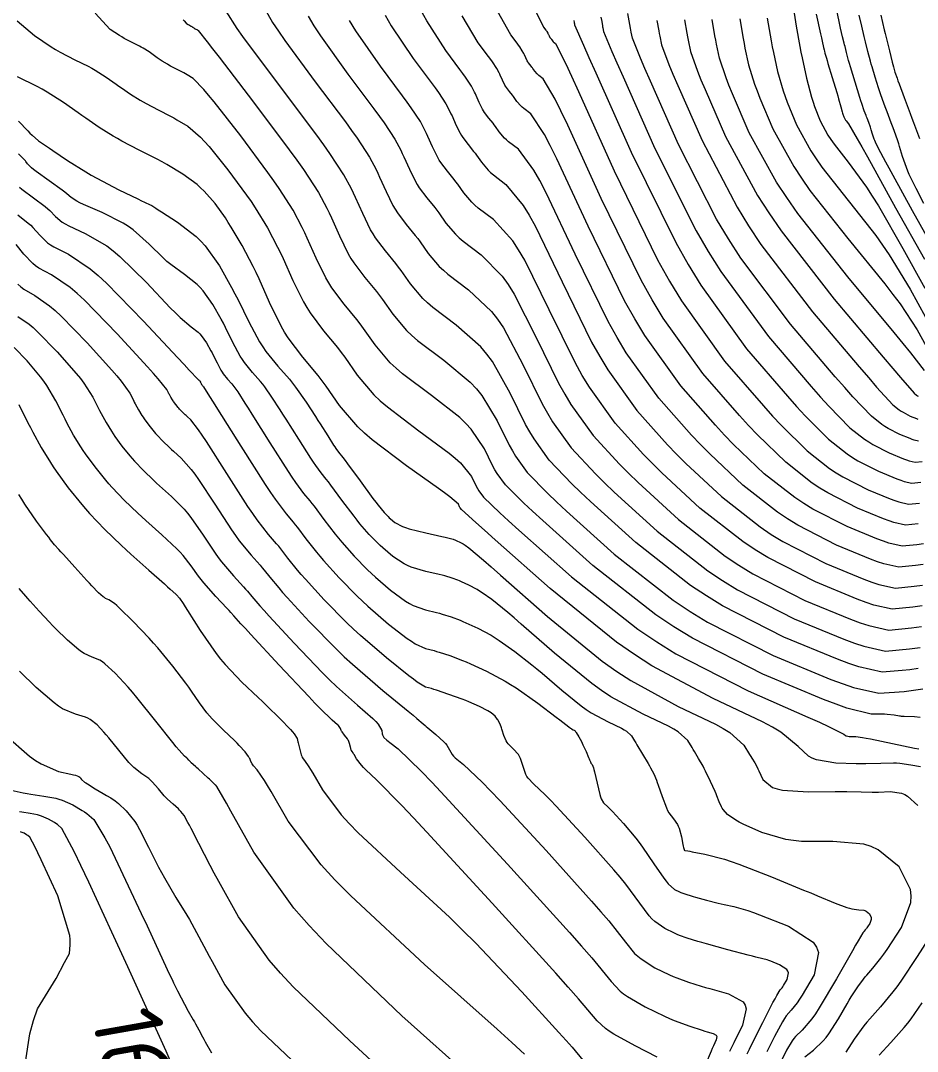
# Model space of a CAD drawing. Header units: millimetres. Extents: x 837475 to 838477, y 1189012 to 1191015.
# Drawn here: x 837890.2 to 837939.5, y 1189063.5 to 1189120.1 of the extents above; entities that cross this region are included whole.
import ezdxf

# ---------------------------------------------------------------- set-up
doc = ezdxf.new("R2010")
doc.units = ezdxf.units.MM
doc.header["$LTSCALE"] = 0.3
doc.layers.add('COTAS 10', color=7, linetype='Continuous', lineweight=9, true_color=0x6e3e2d)
doc.layers.add('COTAS INT', color=7, linetype='Continuous', lineweight=5, true_color=0x9fa19f)
doc.styles.get("Standard").update_dxf_attribs({"font": 'isocp2.shx', "bigfont": '@extfont2.shx'})

msp = doc.modelspace()

# ---------------------------------------------------------------- linework, layer by layer
at = {"layer": 'COTAS 10'}
for points in [[(837903.275, 1189121.336), (837904.04, 1189119.992), (837904.354, 1189119.514), (837904.714, 1189118.991), (837906.383, 1189116.72), (837908.033, 1189114.526), (837908.379, 1189114.05), (837908.678, 1189113.632), (837909.358, 1189112.599), (837909.721, 1189111.908), (837909.821, 1189111.706), (837909.919, 1189111.498), (837910.27, 1189110.708), (837910.65, 1189109.93), (837910.767, 1189109.73), (837910.89, 1189109.537), (837911.375, 1189108.897), (837911.876, 1189108.289), (837912.009, 1189108.116), (837912.139, 1189107.942), (837912.587, 1189107.296), (837913.19, 1189106.588), (837913.417, 1189106.375), (837913.671, 1189106.155), (837914.807, 1189105.296), (837916.062, 1189104.109), (837916.392, 1189103.682), (837916.713, 1189103.211), (837917.807, 1189101.154), (837918.845, 1189099.038), (837919.13, 1189098.53), (837919.415, 1189098.055), (837920.439, 1189096.624), (837921.783, 1189095.185), (837922.27, 1189094.706), (837922.808, 1189094.192), (837925.163, 1189092.047), (837927.95, 1189089.864), (837928.759, 1189089.327), (837929.584, 1189088.819), (837932.698, 1189087.227), (837935.425, 1189086.103), (837936.006, 1189085.889), (837936.511, 1189085.718), (837937.704, 1189085.453), (837939.026, 1189085.578), (837939.611, 1189085.653)], [(837939.795, 1189091.346), (837939.43, 1189091.299), (837938.615, 1189091.221), (837937.894, 1189091.381), (837937.589, 1189091.484), (837937.239, 1189091.613), (837935.594, 1189092.292), (837933.714, 1189093.252), (837933.216, 1189093.559), (837932.728, 1189093.883), (837931.046, 1189095.2), (837929.359, 1189096.811), (837928.867, 1189097.32), (837928.365, 1189097.857), (837926.462, 1189100.022), (837924.481, 1189102.793), (837923.929, 1189103.712), (837923.376, 1189104.695), (837921.368, 1189108.791), (837919.659, 1189112.49), (837919.294, 1189113.222), (837918.976, 1189113.828), (837918.221, 1189114.963), (837917.832, 1189115.258), (837917.745, 1189115.333), (837917.667, 1189115.406), (837917.461, 1189115.648), (837917.307, 1189115.87), (837917.263, 1189115.929), (837917.217, 1189115.989), (837917.046, 1189116.197), (837916.879, 1189116.416), (837916.838, 1189116.482), (837916.797, 1189116.551), (837916.667, 1189116.817), (837916.547, 1189117.088), (837916.513, 1189117.159), (837916.479, 1189117.228), (837916.355, 1189117.465), (837916.122, 1189117.819), (837916.019, 1189117.962), (837915.901, 1189118.125), (837915.336, 1189118.877), (837914.45, 1189120.349)], [(837939.525, 1189096.989), (837939.278, 1189097.044), (837939.173, 1189097.079), (837939.053, 1189097.124), (837938.489, 1189097.356), (837937.844, 1189097.686), (837937.673, 1189097.791), (837937.506, 1189097.902), (837936.929, 1189098.354), (837935.91, 1189099.43), (837935.464, 1189099.934), (837934.946, 1189100.529), (837932.485, 1189103.421), (837929.761, 1189107.05), (837929.079, 1189108.108), (837928.427, 1189109.189), (837926.33, 1189113.287), (837924.792, 1189116.767), (837924.492, 1189117.459), (837924.246, 1189118.032), (837923.815, 1189119.123), (837923.74, 1189119.464), (837923.72, 1189119.566), (837923.701, 1189119.67), (837923.632, 1189120.072), (837923.554, 1189120.486)], [(837937.448, 1189120.39), (837937.64, 1189119.595), (837937.692, 1189119.381), (837937.744, 1189119.17), (837937.925, 1189118.431), (837938.079, 1189117.812), (837938.114, 1189117.677), (837938.145, 1189117.558), (837938.228, 1189117.259), (837938.341, 1189116.927), (837938.391, 1189116.787), (837938.449, 1189116.627), (837938.727, 1189115.873), (837939.058, 1189114.984), (837939.15, 1189114.738), (837939.242, 1189114.493), (837939.575, 1189113.609)], [(837931.213, 1189120.222), (837931.427, 1189118.982), (837931.487, 1189118.66), (837931.549, 1189118.347), (837931.778, 1189117.293), (837932.08, 1189116.239), (837932.187, 1189115.926), (837932.305, 1189115.604), (837932.816, 1189114.365), (837933.603, 1189112.94), (837933.894, 1189112.5), (837934.218, 1189112.04), (837937.171, 1189108.283), (837937.549, 1189107.754), (837937.909, 1189107.226), (837939.056, 1189105.343), (837939.913, 1189103.803)], [(837939.637, 1189079.09), (837939.093, 1189079.188), (837938.494, 1189079.274), (837938.318, 1189079.286), (837938.137, 1189079.293), (837937.446, 1189079.278), (837936.629, 1189079.253), (837936.368, 1189079.253), (837936.092, 1189079.257), (837934.971, 1189079.298), (837933.914, 1189079.476), (837933.679, 1189079.565), (837933.468, 1189079.672), (837932.914, 1189080.203), (837931.958, 1189081.001), (837931.494, 1189081.276), (837930.944, 1189081.574), (837928.237, 1189082.844), (837924.874, 1189084.638), (837923.91, 1189085.265), (837922.932, 1189085.949), (837919.28, 1189088.893), (837916.256, 1189091.574), (837915.674, 1189092.092), (837915.202, 1189092.513), (837914.416, 1189093.225), (837914.35, 1189093.317), (837914.331, 1189093.348), (837914.313, 1189093.38), (837914.246, 1189093.517), (837913.767, 1189093.933), (837913.489, 1189094.141), (837913.149, 1189094.391), (837911.392, 1189095.629), (837909.51, 1189097.052), (837909.089, 1189097.418), (837908.712, 1189097.771), (837907.713, 1189098.943), (837906.971, 1189100.014), (837906.755, 1189100.303), (837906.535, 1189100.59), (837905.704, 1189101.597), (837904.9, 1189102.658), (837904.697, 1189102.978), (837904.503, 1189103.309), (837903.873, 1189104.599), (837903.292, 1189105.909), (837903.128, 1189106.253), (837902.964, 1189106.589), (837902.361, 1189107.734), (837901.762, 1189108.753), (837901.601, 1189109.009), (837901.441, 1189109.254), (837900.88, 1189110.047), (837900.272, 1189110.731), (837900.084, 1189110.908), (837899.886, 1189111.08), (837899.098, 1189111.654), (837898.219, 1189112.185), (837897.963, 1189112.329), (837897.702, 1189112.472), (837896.715, 1189112.979), (837895.755, 1189113.474), (837895.511, 1189113.61), (837895.276, 1189113.745), (837894.506, 1189114.228), (837893.774, 1189114.728), (837893.563, 1189114.874), (837893.349, 1189115.023), (837892.544, 1189115.59), (837891.654, 1189116.163), (837891.386, 1189116.317), (837891.109, 1189116.468), (837890.03, 1189116.997)], [(837930.116, 1189063.324), (837930.234, 1189063.574), (837930.367, 1189063.848), (837930.96, 1189065.041), (837931.523, 1189066.139), (837931.637, 1189066.353), (837931.732, 1189066.528), (837931.921, 1189066.836), (837932.022, 1189066.957), (837932.06, 1189067.014), (837932.104, 1189067.083), (837932.3, 1189067.416), (837932.374, 1189067.783), (837932.34, 1189067.873), (837932.283, 1189067.958), (837931.878, 1189068.22), (837931.4, 1189068.41), (837931.295, 1189068.448), (837931.203, 1189068.481), (837930.973, 1189068.548), (837930.586, 1189068.641), (837930.396, 1189068.69), (837930.169, 1189068.749), (837929.049, 1189069.046), (837927.88, 1189069.363), (837927.623, 1189069.435), (837927.395, 1189069.499), (837926.812, 1189069.673), (837926.384, 1189069.833), (837926.253, 1189069.889), (837926.117, 1189069.949), (837925.583, 1189070.209), (837925.026, 1189070.601), (837924.876, 1189070.745), (837924.728, 1189070.904), (837923.434, 1189072.655), (837923.126, 1189073.03), (837922.778, 1189073.442), (837921.185, 1189075.237), (837919.623, 1189076.925), (837919.295, 1189077.269), (837919.013, 1189077.56), (837918.372, 1189078.164), (837918.075, 1189078.465), (837918.01, 1189078.564), (837917.952, 1189078.67), (837917.805, 1189079.11), (837917.662, 1189079.554), (837917.606, 1189079.662), (837917.543, 1189079.764), (837917.258, 1189080.077), (837916.976, 1189080.356), (837916.915, 1189080.436), (837916.862, 1189080.517), (837916.733, 1189080.818), (837916.654, 1189081.101), (837916.632, 1189081.169), (837916.611, 1189081.234), (837916.536, 1189081.433), (837916.449, 1189081.604), (837916.42, 1189081.652), (837916.389, 1189081.699), (837916.263, 1189081.869), (837916.047, 1189082.055), (837915.96, 1189082.112), (837915.862, 1189082.172), (837915.408, 1189082.407), (837914.826, 1189082.662), (837914.646, 1189082.734), (837914.459, 1189082.807), (837913.716, 1189083.075), (837913.038, 1189083.302), (837912.891, 1189083.35), (837912.761, 1189083.39), (837912.442, 1189083.479), (837911.987, 1189083.752), (837911.773, 1189083.909), (837911.52, 1189084.1), (837910.287, 1189085.084), (837908.861, 1189086.311), (837908.486, 1189086.656), (837908.12, 1189087.003), (837906.871, 1189088.274), (837905.839, 1189089.408), (837905.611, 1189089.668), (837905.407, 1189089.905), (837904.876, 1189090.566), (837904.488, 1189091.073), (837904.374, 1189091.212), (837904.257, 1189091.351), (837903.814, 1189091.852), (837903.181, 1189092.67), (837902.945, 1189093.009), (837902.683, 1189093.398), (837901.517, 1189095.209), (837900.4, 1189096.959), (837900.169, 1189097.309), (837899.972, 1189097.6), (837899.542, 1189098.164), (837899.343, 1189098.342), (837899.291, 1189098.389), (837899.242, 1189098.435), (837899.076, 1189098.595), (837898.926, 1189098.752), (837898.886, 1189098.796), (837898.848, 1189098.84), (837898.715, 1189099.004), (837898.597, 1189099.166), (837898.568, 1189099.209), (837898.54, 1189099.251), (837898.451, 1189099.398), (837898.368, 1189099.55), (837898.344, 1189099.595), (837898.32, 1189099.642), (837898.23, 1189099.821), (837897.755, 1189100.406), (837897.488, 1189100.708), (837897.163, 1189101.07), (837895.5, 1189102.884), (837893.703, 1189104.725), (837893.294, 1189105.105), (837892.922, 1189105.427), (837891.896, 1189106.122), (837891.19, 1189106.496), (837891.02, 1189106.616), (837890.861, 1189106.744), (837890.377, 1189107.268), (837889.942, 1189107.8)], [(837917.879, 1189063.309), (837917.183, 1189063.946), (837916.365, 1189064.687), (837912.388, 1189068.228), (837908.333, 1189072.004), (837907.464, 1189072.893), (837906.707, 1189073.715), (837904.89, 1189076.115), (837903.962, 1189077.739), (837903.764, 1189078.07), (837903.592, 1189078.35), (837903.184, 1189078.932), (837902.986, 1189079.154), (837902.946, 1189079.206), (837902.913, 1189079.254), (837902.846, 1189079.394), (837902.781, 1189079.543), (837902.749, 1189079.596), (837902.711, 1189079.655), (837902.522, 1189079.911), (837902.202, 1189080.272), (837902.082, 1189080.396), (837901.947, 1189080.532), (837901.343, 1189081.108), (837900.718, 1189081.733), (837900.569, 1189081.898), (837900.432, 1189082.06), (837900.022, 1189082.618), (837899.591, 1189083.252), (837899.439, 1189083.462), (837899.273, 1189083.686), (837898.558, 1189084.621), (837897.733, 1189085.626), (837897.499, 1189085.895), (837897.262, 1189086.16), (837896.386, 1189087.084), (837895.636, 1189087.813), (837895.479, 1189087.955), (837895.344, 1189088.071), (837895.042, 1189088.273), (837894.859, 1189088.351), (837894.8, 1189088.389), (837894.738, 1189088.434), (837894.482, 1189088.655), (837894.111, 1189089.033), (837893.975, 1189089.177), (837893.826, 1189089.338), (837893.168, 1189090.064), (837892.542, 1189090.763), (837892.413, 1189090.907), (837892.303, 1189091.03), (837892.065, 1189091.297), (837891.842, 1189091.574), (837891.741, 1189091.704), (837891.624, 1189091.856), (837891.059, 1189092.597), (837890.423, 1189093.522), (837890.26, 1189093.791), (837890.103, 1189094.065)], [(837898.578, 1189062.574), (837898.187, 1189063.467), (837896.093, 1189068.105), (837895.211, 1189070.014), (837893.937, 1189072.765), (837893.506, 1189073.673), (837893.148, 1189074.414), (837892.459, 1189075.711), (837892.214, 1189075.92), (837892.136, 1189075.976), (837892.054, 1189076.032), (837891.722, 1189076.224), (837891.349, 1189076.385), (837891.24, 1189076.42), (837891.13, 1189076.452), (837890.714, 1189076.533), (837890.262, 1189076.6), (837890.129, 1189076.623)], [(837937.362, 1189063.256), (837937.994, 1189063.95), (837938.736, 1189064.778), (837938.925, 1189065.012), (837939.108, 1189065.248), (837939.713, 1189066.119)]]:
    msp.add_lwpolyline(points, dxfattribs=at)
at = {"layer": 'COTAS INT'}
for points in [[(837940.294, 1189107.683), (837939.196, 1189109.636), (837938.132, 1189111.576), (837937.912, 1189111.978), (837937.726, 1189112.321), (837937.322, 1189113.071), (837937.156, 1189113.415), (837937.118, 1189113.501), (837937.084, 1189113.584), (837936.993, 1189113.853), (837936.92, 1189114.1), (837936.898, 1189114.168), (837936.876, 1189114.237), (837936.786, 1189114.488), (837936.691, 1189114.741), (837936.664, 1189114.811), (837936.638, 1189114.881), (837936.543, 1189115.135), (837936.409, 1189115.53), (837936.358, 1189115.689), (837936.3, 1189115.87), (837936.042, 1189116.702), (837935.786, 1189117.546), (837935.731, 1189117.734), (837935.682, 1189117.902), (837935.562, 1189118.346), (837935.483, 1189118.669), (837935.46, 1189118.761), (837935.437, 1189118.854), (837935.353, 1189119.201), (837935.243, 1189119.679), (837935.204, 1189119.854), (837935.161, 1189120.049), (837934.974, 1189120.907)], [(837939.617, 1189081.804), (837939.295, 1189081.832), (837938.73, 1189081.868), (837938.59, 1189081.866), (837938.535, 1189081.871), (837938.472, 1189081.878), (837938.19, 1189081.924), (837937.794, 1189081.971), (837937.66, 1189081.979), (837937.516, 1189081.985), (837936.911, 1189081.988), (837935.589, 1189082.319), (837934.994, 1189082.531), (837934.299, 1189082.796), (837930.961, 1189084.189), (837927.106, 1189086.159), (837926.084, 1189086.787), (837925.083, 1189087.452), (837921.633, 1189090.154), (837918.877, 1189092.621), (837918.312, 1189093.137), (837917.834, 1189093.582), (837916.825, 1189094.584), (837916.376, 1189095.212), (837916.251, 1189095.42), (837916.125, 1189095.643), (837915.67, 1189096.572), (837914.946, 1189097.644), (837914.65, 1189097.957), (837914.314, 1189098.278), (837912.758, 1189099.496), (837911.174, 1189100.693), (837910.82, 1189101.001), (837910.503, 1189101.298), (837909.663, 1189102.284), (837909.038, 1189103.185), (837908.857, 1189103.429), (837908.671, 1189103.669), (837907.972, 1189104.517), (837907.296, 1189105.41), (837907.125, 1189105.679), (837906.962, 1189105.957), (837906.432, 1189107.042), (837905.943, 1189108.145), (837905.805, 1189108.434), (837905.667, 1189108.717), (837905.159, 1189109.68), (837904.406, 1189110.864), (837904.113, 1189111.286), (837903.783, 1189111.749), (837902.285, 1189113.759), (837900.826, 1189115.629), (837900.521, 1189116.003), (837900.258, 1189116.314), (837899.667, 1189116.92), (837899.342, 1189117.116), (837899.248, 1189117.169), (837899.152, 1189117.222), (837898.788, 1189117.409), (837898.433, 1189117.591), (837898.343, 1189117.642), (837898.257, 1189117.691), (837897.972, 1189117.87), (837897.702, 1189118.054), (837897.624, 1189118.108), (837897.545, 1189118.163), (837897.248, 1189118.372), (837896.92, 1189118.584), (837896.821, 1189118.641), (837896.719, 1189118.697), (837896.32, 1189118.892), (837895.88, 1189119.117), (837895.752, 1189119.193), (837895.62, 1189119.274), (837895.12, 1189119.611), (837894.299, 1189120.494)], [(837939.51, 1189084.492), (837939.037, 1189084.432), (837938.615, 1189084.384), (837937.522, 1189084.3), (837936.234, 1189084.586), (837935.689, 1189084.77), (837935.062, 1189085.001), (837932.119, 1189086.215), (837928.758, 1189087.932), (837927.867, 1189088.48), (837926.994, 1189089.06), (837923.987, 1189091.416), (837921.497, 1189093.668), (837920.951, 1189094.183), (837920.467, 1189094.65), (837919.234, 1189095.944), (837918.402, 1189097.108), (837918.17, 1189097.493), (837917.938, 1189097.906), (837917.095, 1189099.627), (837916.124, 1189101.355), (837915.811, 1189101.774), (837915.48, 1189102.166), (837914.124, 1189103.363), (837912.839, 1189104.334), (837912.551, 1189104.584), (837912.294, 1189104.825), (837911.612, 1189105.625), (837911.105, 1189106.356), (837910.958, 1189106.554), (837910.808, 1189106.749), (837910.241, 1189107.437), (837909.692, 1189108.161), (837909.553, 1189108.38), (837909.421, 1189108.606), (837908.991, 1189109.486), (837908.594, 1189110.38), (837908.482, 1189110.615), (837908.37, 1189110.845), (837907.958, 1189111.626), (837907.189, 1189112.795), (837906.851, 1189113.268), (837906.459, 1189113.806), (837902.766, 1189118.719), (837902.399, 1189119.224), (837902.092, 1189119.655), (837901.486, 1189120.606)], [(837910.219, 1189120.385), (837910.555, 1189119.805), (837911.755, 1189118.014), (837912.754, 1189116.685), (837912.963, 1189116.397), (837913.144, 1189116.144), (837913.556, 1189115.519), (837913.776, 1189115.1), (837913.836, 1189114.978), (837913.896, 1189114.852), (837914.108, 1189114.373), (837914.339, 1189113.902), (837914.409, 1189113.781), (837914.484, 1189113.665), (837914.777, 1189113.277), (837915.081, 1189112.909), (837915.161, 1189112.804), (837915.24, 1189112.699), (837915.511, 1189112.307), (837915.876, 1189111.879), (837916.014, 1189111.75), (837916.168, 1189111.616), (837916.855, 1189111.097), (837917.811, 1189109.941), (837918.133, 1189109.406), (837918.48, 1189108.778), (837919.944, 1189105.737), (837921.564, 1189102.432), (837922.01, 1189101.639), (837922.455, 1189100.898), (837924.053, 1189098.663), (837925.732, 1189096.788), (837926.228, 1189096.274), (837926.738, 1189095.763), (837928.693, 1189093.939), (837930.817, 1189092.275), (837931.433, 1189091.866), (837932.062, 1189091.479), (837934.435, 1189090.266), (837936.514, 1189089.409), (837936.956, 1189089.246), (837937.341, 1189089.116), (837938.25, 1189088.914), (837939.281, 1189089.013), (837939.741, 1189089.072)], [(837939.768, 1189090.209), (837939.355, 1189090.156), (837938.432, 1189090.068), (837937.617, 1189090.249), (837937.273, 1189090.365), (837936.876, 1189090.511), (837935.014, 1189091.279), (837932.888, 1189092.366), (837932.325, 1189092.712), (837931.772, 1189093.079), (837929.87, 1189094.569), (837928.049, 1189096.287), (837927.548, 1189096.797), (837927.048, 1189097.322), (837925.257, 1189099.343), (837923.468, 1189101.846), (837922.969, 1189102.675), (837922.47, 1189103.564), (837920.656, 1189107.264), (837919.07, 1189110.634), (837918.713, 1189111.314), (837918.393, 1189111.884), (837917.538, 1189113.03), (837917, 1189113.437), (837916.879, 1189113.541), (837916.772, 1189113.642), (837916.486, 1189113.978), (837916.274, 1189114.284), (837916.212, 1189114.367), (837916.149, 1189114.449), (837915.911, 1189114.737), (837915.681, 1189115.04), (837915.623, 1189115.132), (837915.568, 1189115.226), (837915.388, 1189115.595), (837915.221, 1189115.97), (837915.175, 1189116.068), (837915.128, 1189116.164), (837914.955, 1189116.492), (837914.633, 1189116.981), (837914.491, 1189117.18), (837914.327, 1189117.405), (837913.545, 1189118.445), (837912.503, 1189120.077), (837912.174, 1189120.675)], [(837939.505, 1189092.443), (837938.797, 1189092.375), (837938.171, 1189092.514), (837937.906, 1189092.603), (837937.602, 1189092.715), (837936.173, 1189093.305), (837934.54, 1189094.139), (837934.107, 1189094.405), (837933.683, 1189094.687), (837932.223, 1189095.831), (837930.669, 1189097.335), (837930.186, 1189097.843), (837929.681, 1189098.391), (837927.666, 1189100.702), (837925.494, 1189103.741), (837924.889, 1189104.748), (837924.283, 1189105.826), (837922.081, 1189110.319), (837920.248, 1189114.345), (837919.874, 1189115.13), (837919.559, 1189115.772), (837918.904, 1189116.897), (837918.664, 1189117.078), (837918.611, 1189117.125), (837918.563, 1189117.17), (837918.436, 1189117.319), (837918.341, 1189117.455), (837918.314, 1189117.492), (837918.285, 1189117.528), (837918.18, 1189117.657), (837918.077, 1189117.792), (837918.052, 1189117.833), (837918.027, 1189117.875), (837917.947, 1189118.039), (837917.873, 1189118.206), (837917.852, 1189118.25), (837917.831, 1189118.292), (837917.754, 1189118.438), (837917.61, 1189118.656), (837917.547, 1189118.744), (837917.474, 1189118.845), (837917.126, 1189119.308), (837916.397, 1189120.62)], [(837918.345, 1189120.892), (837918.917, 1189119.739), (837919.048, 1189119.564), (837919.076, 1189119.527), (837919.099, 1189119.493), (837919.153, 1189119.411), (837919.182, 1189119.356), (837919.198, 1189119.324), (837919.226, 1189119.261), (837919.256, 1189119.199), (837919.266, 1189119.183), (837919.275, 1189119.168), (837919.314, 1189119.117), (837919.354, 1189119.068), (837919.364, 1189119.055), (837919.375, 1189119.041), (837919.41, 1189118.989), (837919.458, 1189118.933), (837919.476, 1189118.916), (837919.496, 1189118.899), (837919.587, 1189118.83), (837920.142, 1189117.716), (837920.455, 1189117.038), (837920.837, 1189116.201), (837922.793, 1189111.846), (837925.189, 1189106.958), (837925.849, 1189105.784), (837926.507, 1189104.689), (837928.871, 1189101.382), (837930.997, 1189098.925), (837931.506, 1189098.366), (837931.979, 1189097.858), (837933.399, 1189096.462), (837934.639, 1189095.491), (837934.999, 1189095.252), (837935.366, 1189095.026), (837936.752, 1189094.318), (837937.965, 1189093.817), (837938.223, 1189093.722), (837938.448, 1189093.646), (837938.979, 1189093.528), (837939.58, 1189093.586)], [(837932.647, 1189120.74), (837932.805, 1189119.781), (837933, 1189118.67), (837933.06, 1189118.36), (837933.122, 1189118.051), (837933.371, 1189116.926), (837933.646, 1189115.88), (837933.726, 1189115.62), (837933.807, 1189115.372), (837934.113, 1189114.581), (837934.543, 1189113.803), (837934.701, 1189113.563), (837934.878, 1189113.313), (837935.659, 1189112.319), (837936.664, 1189110.944), (837936.981, 1189110.454), (837937.315, 1189109.916), (837938.66, 1189107.578), (837939.876, 1189105.394)], [(837933.905, 1189120.45), (837934.139, 1189119.366), (837934.186, 1189119.148), (837934.226, 1189118.966), (837934.306, 1189118.607), (837934.336, 1189118.484), (837934.352, 1189118.418), (837934.38, 1189118.303), (837934.459, 1189118.029), (837934.498, 1189117.896), (837934.546, 1189117.738), (837934.784, 1189116.959), (837935.031, 1189116.14), (837935.084, 1189115.957), (837935.131, 1189115.792), (837935.248, 1189115.352), (837935.318, 1189115.074), (837935.336, 1189115.011), (837935.354, 1189114.954), (837935.411, 1189114.797), (837935.482, 1189114.667), (837935.509, 1189114.627), (837935.538, 1189114.585), (837935.668, 1189114.42), (837936.157, 1189113.606), (837936.413, 1189113.155), (837936.72, 1189112.607), (837938.265, 1189109.813), (837939.84, 1189106.985)], [(837939.813, 1189110.05), (837939.388, 1189110.861), (837939.013, 1189111.633), (837938.928, 1189111.828), (837938.852, 1189112.015), (837938.647, 1189112.62), (837938.484, 1189113.174), (837938.434, 1189113.329), (837938.382, 1189113.484), (837938.18, 1189114.048), (837937.966, 1189114.617), (837937.848, 1189114.933), (837937.635, 1189115.504), (837937.429, 1189116.078), (837937.374, 1189116.238), (837937.321, 1189116.398), (837937.135, 1189116.98), (837936.966, 1189117.552), (837936.922, 1189117.705), (837936.881, 1189117.857), (837936.743, 1189118.388), (837936.613, 1189118.919), (837936.576, 1189119.071), (837936.539, 1189119.224), (837936.4, 1189119.796), (837936.26, 1189120.392)], [(837890.009, 1189120.076), (837890.949, 1189119.279), (837891.876, 1189118.653), (837892.12, 1189118.503), (837892.359, 1189118.363), (837893.175, 1189117.944), (837893.914, 1189117.582), (837894.104, 1189117.479), (837894.287, 1189117.373), (837894.896, 1189116.981), (837895.447, 1189116.593), (837895.594, 1189116.491), (837895.738, 1189116.391), (837896.239, 1189116.049), (837896.766, 1189115.718), (837896.927, 1189115.626), (837897.094, 1189115.533), (837897.751, 1189115.194), (837898.427, 1189114.847), (837898.605, 1189114.749), (837898.781, 1189114.65), (837899.383, 1189114.287), (837900.072, 1189113.697), (837900.302, 1189113.455), (837900.549, 1189113.18), (837901.582, 1189111.903), (837902.612, 1189110.502), (837902.857, 1189110.148), (837903.084, 1189109.809), (837903.76, 1189108.707), (837904.315, 1189107.653), (837904.467, 1189107.343), (837904.617, 1189107.027), (837905.152, 1189105.821), (837905.733, 1189104.633), (837905.911, 1189104.328), (837906.098, 1189104.034), (837906.838, 1189103.057), (837907.603, 1189102.13), (837907.806, 1189101.866), (837908.004, 1189101.6), (837908.688, 1189100.613), (837909.607, 1189099.534), (837909.955, 1189099.209), (837910.342, 1189098.873), (837912.075, 1189097.563), (837913.731, 1189096.334), (837914.07, 1189096.049), (837914.356, 1189095.788), (837914.958, 1189095.044), (837915.219, 1189094.512), (837915.291, 1189094.384), (837915.363, 1189094.265), (837915.62, 1189093.904), (837916.518, 1189093.047), (837916.993, 1189092.615), (837917.567, 1189092.097), (837920.457, 1189089.524), (837924.093, 1189086.663), (837925.137, 1189085.965), (837926.197, 1189085.308), (837930.16, 1189083.272), (837933.443, 1189081.831), (837934.074, 1189081.548), (837934.584, 1189081.316), (837935.426, 1189080.896), (837935.504, 1189080.82), (837935.534, 1189080.805), (837935.567, 1189080.793), (837935.717, 1189080.768), (837935.876, 1189080.762), (837935.915, 1189080.761), (837935.952, 1189080.761), (837936.068, 1189080.765), (837936.441, 1189080.709), (837936.64, 1189080.672), (837936.881, 1189080.625), (837938.097, 1189080.377), (837939.303, 1189080.128), (837939.537, 1189080.08)], [(837899.123, 1189120.133), (837899.172, 1189120.072), (837899.291, 1189119.944), (837899.364, 1189119.894), (837899.383, 1189119.883), (837899.401, 1189119.872), (837899.465, 1189119.839), (837899.523, 1189119.811), (837899.538, 1189119.802), (837899.552, 1189119.794), (837899.6, 1189119.763), (837899.643, 1189119.733), (837899.655, 1189119.725), (837899.666, 1189119.717), (837899.705, 1189119.69), (837899.747, 1189119.665), (837899.759, 1189119.657), (837899.772, 1189119.65), (837899.824, 1189119.623), (837899.877, 1189119.596), (837899.891, 1189119.589), (837899.904, 1189119.581), (837899.952, 1189119.552), (837900.445, 1189118.931), (837900.74, 1189118.55), (837901.103, 1189118.077), (837902.987, 1189115.615), (837904.954, 1189112.996), (837905.369, 1189112.425), (837905.728, 1189111.92), (837906.559, 1189110.653), (837907.018, 1189109.781), (837907.144, 1189109.525), (837907.268, 1189109.263), (837907.711, 1189108.264), (837908.191, 1189107.282), (837908.339, 1189107.029), (837908.494, 1189106.786), (837909.106, 1189105.977), (837909.74, 1189105.209), (837909.907, 1189104.991), (837910.072, 1189104.771), (837910.638, 1189103.955), (837911.398, 1189103.061), (837911.686, 1189102.792), (837912.006, 1189102.514), (837913.441, 1189101.43), (837914.897, 1189100.222), (837915.231, 1189099.866), (837915.535, 1189099.5), (837916.382, 1189098.099), (837917.032, 1189096.775), (837917.211, 1189096.457), (837917.389, 1189096.16), (837918.029, 1189095.264), (837919.15, 1189094.116), (837919.632, 1189093.66), (837920.187, 1189093.145), (837922.81, 1189090.785), (837926.039, 1189088.256), (837926.976, 1189087.634), (837927.932, 1189087.045), (837931.54, 1189085.202), (837934.7, 1189083.899), (837935.372, 1189083.651), (837935.957, 1189083.453), (837937.34, 1189083.146), (837938.204, 1189083.189), (837938.462, 1189083.212), (837938.729, 1189083.239), (837939.757, 1189083.374)], [(837905.987, 1189120.328), (837906.309, 1189119.804), (837906.661, 1189119.262), (837908.174, 1189117.152), (837909.606, 1189115.245), (837909.907, 1189114.832), (837910.166, 1189114.469), (837910.757, 1189113.572), (837911.073, 1189112.972), (837911.159, 1189112.796), (837911.245, 1189112.616), (837911.549, 1189111.93), (837911.88, 1189111.254), (837911.981, 1189111.081), (837912.088, 1189110.913), (837912.509, 1189110.357), (837912.944, 1189109.829), (837913.06, 1189109.679), (837913.173, 1189109.527), (837913.562, 1189108.966), (837914.085, 1189108.352), (837914.283, 1189108.167), (837914.503, 1189107.975), (837915.49, 1189107.23), (837916.645, 1189106.053), (837916.972, 1189105.59), (837917.302, 1189105.067), (837918.519, 1189102.682), (837919.751, 1189100.169), (837920.09, 1189099.566), (837920.428, 1189099.003), (837921.643, 1189097.303), (837923.099, 1189095.719), (837923.59, 1189095.229), (837924.118, 1189094.716), (837926.34, 1189092.677), (837928.905, 1189090.668), (837929.65, 1189090.173), (837930.41, 1189089.705), (837933.277, 1189088.24), (837935.788, 1189087.205), (837936.322, 1189087.008), (837936.787, 1189086.851), (837937.886, 1189086.607), (837939.131, 1189086.726), (837939.687, 1189086.798)], [(837939.714, 1189087.935), (837939.206, 1189087.869), (837938.068, 1189087.76), (837937.064, 1189087.983), (837936.639, 1189088.127), (837936.151, 1189088.307), (837933.856, 1189089.253), (837931.236, 1189090.592), (837930.542, 1189091.02), (837929.861, 1189091.471), (837927.516, 1189093.308), (837925.428, 1189095.24), (837924.909, 1189095.752), (837924.416, 1189096.254), (837922.848, 1189097.983), (837921.441, 1189099.951), (837921.05, 1189100.602), (837920.657, 1189101.301), (837919.232, 1189104.209), (837917.891, 1189106.923), (837917.553, 1189107.498), (837917.228, 1189107.997), (837916.173, 1189109.163), (837915.335, 1189109.796), (837915.148, 1189109.958), (837914.981, 1189110.115), (837914.537, 1189110.637), (837914.206, 1189111.113), (837914.11, 1189111.242), (837914.013, 1189111.369), (837913.643, 1189111.817), (837913.286, 1189112.289), (837913.195, 1189112.431), (837913.109, 1189112.578), (837912.829, 1189113.152), (837912.57, 1189113.734), (837912.498, 1189113.887), (837912.425, 1189114.036), (837912.156, 1189114.546), (837911.655, 1189115.307), (837911.435, 1189115.615), (837911.18, 1189115.965), (837909.964, 1189117.583), (837908.608, 1189119.534), (837908.264, 1189120.095)], [(837920.582, 1189120.099), (837920.586, 1189120.08), (837920.599, 1189120.012), (837920.61, 1189119.946), (837920.614, 1189119.928), (837920.617, 1189119.912), (837920.629, 1189119.855), (837921.113, 1189118.75), (837921.414, 1189118.072), (837921.787, 1189117.232), (837923.736, 1189112.856), (837926.181, 1189107.898), (837926.866, 1189106.691), (837927.556, 1189105.557), (837930.076, 1189102.062), (837932.314, 1189099.46), (837932.825, 1189098.889), (837933.29, 1189098.382), (837934.576, 1189097.092), (837935.595, 1189096.294), (837935.89, 1189096.098), (837936.192, 1189095.912), (837937.331, 1189095.331), (837938.328, 1189094.919), (837938.54, 1189094.841), (837938.724, 1189094.779), (837939.161, 1189094.682), (837939.655, 1189094.729)], [(837922.07, 1189120.283), (837922.115, 1189120.042), (837922.156, 1189119.808), (837922.167, 1189119.747), (837922.179, 1189119.688), (837922.222, 1189119.489), (837922.68, 1189118.391), (837922.953, 1189117.765), (837923.289, 1189116.999), (837925.033, 1189113.071), (837927.304, 1189108.543), (837927.973, 1189107.4), (837928.659, 1189106.304), (837931.28, 1189102.742), (837933.63, 1189099.994), (837934.144, 1189099.411), (837934.6, 1189098.906), (837935.753, 1189097.723), (837936.55, 1189097.098), (837936.782, 1189096.944), (837937.018, 1189096.799), (837937.91, 1189096.343), (837938.69, 1189096.022), (837938.857, 1189095.96), (837939.001, 1189095.911), (837939.343, 1189095.836), (837939.73, 1189095.873)], [(837925.148, 1189120.102), (837925.246, 1189119.532), (837925.274, 1189119.385), (837925.302, 1189119.241), (837925.407, 1189118.757), (837925.813, 1189117.674), (837926.031, 1189117.152), (837926.295, 1189116.534), (837927.628, 1189113.503), (837929.55, 1189109.835), (837930.185, 1189108.817), (837930.864, 1189107.797), (837933.69, 1189104.101), (837936.263, 1189101.063), (837936.783, 1189100.457), (837937.22, 1189099.953), (837938.106, 1189098.985), (837938.461, 1189098.706), (837938.565, 1189098.637), (837938.67, 1189098.572), (837939.068, 1189098.369), (837939.416, 1189098.226), (837939.49, 1189098.198)], [(837926.664, 1189120.132), (837926.791, 1189119.395), (837926.827, 1189119.203), (837926.864, 1189119.017), (837927, 1189118.391), (837927.38, 1189117.315), (837927.57, 1189116.846), (837927.797, 1189116.302), (837928.925, 1189113.718), (837930.673, 1189110.481), (837931.291, 1189109.525), (837931.967, 1189108.543), (837934.894, 1189104.781), (837937.579, 1189101.597), (837938.102, 1189100.98), (837938.531, 1189100.477), (837939.282, 1189099.615), (837939.417, 1189099.51), (837939.456, 1189099.484), (837939.496, 1189099.459)], [(837939.846, 1189100.872), (837939.098, 1189101.846), (837938.686, 1189102.352), (837938.184, 1189102.961), (837935.633, 1189106.015), (837932.897, 1189109.495), (837932.28, 1189110.372), (837931.724, 1189111.212), (837930.222, 1189113.934), (837929.3, 1189116.069), (837929.109, 1189116.539), (837928.946, 1189116.956), (837928.593, 1189118.025), (837928.426, 1189118.794), (837928.381, 1189119.022), (837928.336, 1189119.257), (837928.18, 1189120.162)], [(837929.697, 1189120.192), (837929.881, 1189119.119), (837929.934, 1189118.841), (837929.987, 1189118.57), (837930.185, 1189117.659), (837930.513, 1189116.598), (837930.648, 1189116.233), (837930.802, 1189115.837), (837931.519, 1189114.15), (837932.663, 1189112.076), (837933.087, 1189111.436), (837933.557, 1189110.767), (837935.641, 1189108.116), (837937.678, 1189105.622), (837938.117, 1189105.053), (837938.504, 1189104.536), (837939.451, 1189103.107), (837939.949, 1189102.212)], [(837890.083, 1189114.571), (837890.585, 1189114.028), (837890.708, 1189113.905), (837890.824, 1189113.795), (837891.183, 1189113.494), (837891.617, 1189113.192), (837891.781, 1189113.081), (837891.962, 1189112.956), (837892.773, 1189112.407), (837893.774, 1189111.778), (837894.075, 1189111.604), (837894.386, 1189111.431), (837895.597, 1189110.804), (837896.638, 1189110.296), (837896.842, 1189110.197), (837897.009, 1189110.116), (837897.309, 1189109.973), (837897.361, 1189109.95), (837897.371, 1189109.945), (837897.38, 1189109.941), (837897.399, 1189109.929), (837897.621, 1189109.786), (837897.758, 1189109.698), (837897.928, 1189109.59), (837898.816, 1189109.027), (837899.84, 1189108.232), (837900.095, 1189107.978), (837900.338, 1189107.71), (837901.114, 1189106.616), (837901.787, 1189105.423), (837901.964, 1189105.09), (837902.138, 1189104.758), (837902.735, 1189103.55), (837903.325, 1189102.439), (837903.495, 1189102.167), (837903.668, 1189101.91), (837904.317, 1189101.112), (837904.961, 1189100.385), (837905.132, 1189100.173), (837905.299, 1189099.956), (837905.875, 1189099.136), (837906.395, 1189098.335), (837906.527, 1189098.129), (837906.653, 1189097.932), (837907.067, 1189097.279), (837907.39, 1189096.773), (837907.459, 1189096.668), (837907.52, 1189096.579), (837907.665, 1189096.384), (837907.899, 1189096.083), (837908.015, 1189095.927), (837908.154, 1189095.74), (837908.839, 1189094.803), (837909.548, 1189093.841), (837909.7, 1189093.638), (837909.835, 1189093.463), (837910.163, 1189093.061), (837910.379, 1189092.841), (837910.442, 1189092.781), (837910.507, 1189092.722), (837910.753, 1189092.51), (837911.169, 1189092.296), (837911.34, 1189092.235), (837911.536, 1189092.173), (837912.449, 1189091.943), (837913.333, 1189091.747), (837913.511, 1189091.706), (837913.66, 1189091.672), (837913.96, 1189091.595), (837914.084, 1189091.548), (837914.122, 1189091.532), (837914.162, 1189091.515), (837914.322, 1189091.442), (837914.503, 1189091.344), (837914.557, 1189091.311), (837914.612, 1189091.276), (837914.824, 1189091.126), (837915.62, 1189090.447), (837916.043, 1189090.077), (837916.554, 1189089.628), (837919.132, 1189087.352), (837922.15, 1189084.898), (837922.939, 1189084.337), (837923.708, 1189083.828), (837926.313, 1189082.417), (837928.372, 1189081.435), (837928.796, 1189081.197), (837929.157, 1189080.974), (837929.93, 1189080.286), (837930.24, 1189079.777), (837930.308, 1189079.666), (837930.368, 1189079.567), (837930.521, 1189079.316), (837930.653, 1189079.074), (837930.699, 1189078.981), (837930.751, 1189078.876), (837930.973, 1189078.402), (837931.508, 1189077.966), (837931.757, 1189077.884), (837932.049, 1189077.82), (837933.467, 1189077.729), (837934.949, 1189077.74), (837935.282, 1189077.74), (837935.58, 1189077.738), (837936.379, 1189077.717), (837936.973, 1189077.702), (837937.143, 1189077.703), (837937.315, 1189077.706), (837937.959, 1189077.735), (837938.593, 1189077.644), (837938.76, 1189077.572), (837938.923, 1189077.478), (837939.478, 1189076.97)], [(837933.284, 1189063.155), (837933.745, 1189063.528), (837934.291, 1189064.046), (837934.44, 1189064.224), (837934.588, 1189064.417), (837935.116, 1189065.239), (837935.597, 1189066.069), (837935.716, 1189066.266), (837935.829, 1189066.45), (837936.185, 1189066.999), (837936.504, 1189067.434), (837936.593, 1189067.547), (837936.683, 1189067.656), (837937.013, 1189068.023), (837937.456, 1189068.577), (837937.617, 1189068.804), (837937.795, 1189069.063), (837938.579, 1189070.267), (837939.105, 1189071.638), (837939.12, 1189072.003), (837939.079, 1189072.361), (837938.459, 1189073.601), (837937.3, 1189074.542), (837936.919, 1189074.712), (837936.511, 1189074.843), (837934.818, 1189074.989), (837933.085, 1189074.999), (837932.651, 1189075.045), (837932.237, 1189075.108), (837930.908, 1189075.492), (837929.891, 1189075.95), (837929.673, 1189076.061), (837929.483, 1189076.165), (837929.029, 1189076.482), (837928.793, 1189076.751), (837928.741, 1189076.825), (837928.694, 1189076.899), (837928.57, 1189077.164), (837928.444, 1189077.497), (837928.396, 1189077.614), (837928.341, 1189077.741), (837928.096, 1189078.29), (837927.823, 1189078.86), (837927.752, 1189079.001), (837927.682, 1189079.135), (837927.443, 1189079.556), (837927.212, 1189079.935), (837927.146, 1189080.042), (837927.081, 1189080.15), (837926.84, 1189080.546), (837926.316, 1189081.011), (837926.072, 1189081.163), (837925.784, 1189081.324), (837924.39, 1189081.989), (837922.624, 1189082.945), (837922.104, 1189083.29), (837921.57, 1189083.67), (837919.525, 1189085.332), (837917.698, 1189086.934), (837917.301, 1189087.276), (837916.952, 1189087.574), (837916.082, 1189088.281), (837915.546, 1189088.659), (837915.407, 1189088.749), (837915.271, 1189088.832), (837914.813, 1189089.079), (837914.409, 1189089.263), (837914.308, 1189089.307), (837914.211, 1189089.347), (837913.899, 1189089.465), (837913.505, 1189089.579), (837913.356, 1189089.617), (837913.19, 1189089.658), (837912.447, 1189089.827), (837911.649, 1189090.068), (837911.448, 1189090.153), (837911.257, 1189090.247), (837910.636, 1189090.653), (837910.095, 1189091.119), (837909.953, 1189091.25), (837909.814, 1189091.382), (837909.34, 1189091.864), (837908.836, 1189092.449), (837908.678, 1189092.645), (837908.512, 1189092.857), (837907.848, 1189093.744), (837907.237, 1189094.573), (837907.105, 1189094.749), (837906.989, 1189094.9), (837906.702, 1189095.251), (837906.404, 1189095.652), (837906.279, 1189095.835), (837906.137, 1189096.05), (837905.475, 1189097.088), (837904.774, 1189098.2), (837904.608, 1189098.462), (837904.454, 1189098.704), (837903.998, 1189099.412), (837903.606, 1189099.97), (837903.492, 1189100.118), (837903.376, 1189100.262), (837902.938, 1189100.757), (837902.496, 1189101.3), (837902.379, 1189101.474), (837902.263, 1189101.66), (837901.861, 1189102.416), (837901.455, 1189103.238), (837901.337, 1189103.464), (837901.216, 1189103.69), (837900.758, 1189104.503), (837900.23, 1189105.246), (837900.065, 1189105.429), (837899.891, 1189105.602), (837899.195, 1189106.143), (837898.44, 1189106.688), (837898.229, 1189106.864), (837898.018, 1189107.051), (837897.25, 1189107.815), (837896.385, 1189108.589), (837896.113, 1189108.781), (837895.827, 1189108.964), (837894.675, 1189109.547), (837893.657, 1189109.989), (837893.455, 1189110.084), (837893.288, 1189110.167), (837892.976, 1189110.365), (837892.737, 1189110.58), (837892.617, 1189110.673), (837892.474, 1189110.782), (837891.762, 1189111.295), (837891.052, 1189111.81), (837890.911, 1189111.919), (837890.793, 1189112.013), (837890.565, 1189112.232), (837890.483, 1189112.354), (837890.457, 1189112.387), (837890.43, 1189112.419), (837890.317, 1189112.534), (837890.081, 1189112.78)], [(837890.13, 1189110.948), (837890.265, 1189110.834), (837890.9, 1189110.354), (837891.543, 1189109.875), (837891.683, 1189109.76), (837891.805, 1189109.653), (837892.109, 1189109.332), (837892.479, 1189109.026), (837892.643, 1189108.928), (837892.835, 1189108.825), (837893.748, 1189108.405), (837894.925, 1189107.713), (837895.282, 1189107.438), (837895.652, 1189107.127), (837897.102, 1189105.702), (837898.416, 1189104.317), (837898.701, 1189104.031), (837898.952, 1189103.787), (837899.573, 1189103.259), (837899.942, 1189102.972), (837900.034, 1189102.88), (837900.122, 1189102.783), (837900.402, 1189102.389), (837900.645, 1189101.958), (837900.709, 1189101.838), (837900.772, 1189101.718), (837900.987, 1189101.282), (837901.2, 1189100.88), (837901.262, 1189100.782), (837901.324, 1189100.69), (837901.558, 1189100.401), (837901.791, 1189100.139), (837901.853, 1189100.062), (837901.913, 1189099.984), (837902.121, 1189099.688), (837902.513, 1189099.074), (837902.689, 1189098.794), (837902.895, 1189098.468), (837903.882, 1189096.897), (837904.885, 1189095.327), (837905.1, 1189095.002), (837905.287, 1189094.724), (837905.739, 1189094.118), (837906.078, 1189093.717), (837906.195, 1189093.57), (837906.321, 1189093.406), (837906.857, 1189092.684), (837907.477, 1189091.873), (837907.656, 1189091.653), (837907.837, 1189091.435), (837908.517, 1189090.667), (837909.249, 1189089.922), (837909.464, 1189089.718), (837909.684, 1189089.516), (837910.52, 1189088.797), (837911.344, 1189088.198), (837911.557, 1189088.072), (837911.762, 1189087.962), (837912.445, 1189087.711), (837913.047, 1189087.568), (837913.201, 1189087.528), (837913.349, 1189087.487), (837913.838, 1189087.335), (837914.339, 1189087.146), (837914.494, 1189087.081), (837914.656, 1189087.012), (837915.304, 1189086.717), (837916.039, 1189086.32), (837916.257, 1189086.186), (837916.481, 1189086.042), (837917.341, 1189085.436), (837918.283, 1189084.701), (837918.56, 1189084.475), (837918.842, 1189084.24), (837919.918, 1189083.312), (837920.989, 1189082.441), (837921.269, 1189082.242), (837921.541, 1189082.062), (837922.466, 1189081.561), (837923.197, 1189081.213), (837923.347, 1189081.128), (837923.475, 1189081.049), (837923.749, 1189080.805), (837923.922, 1189080.522), (837923.985, 1189080.419), (837924.055, 1189080.304), (837924.364, 1189079.797), (837924.673, 1189079.278), (837924.743, 1189079.156), (837924.805, 1189079.043), (837924.975, 1189078.711), (837925.121, 1189078.354), (837925.169, 1189078.225), (837925.22, 1189078.083), (837925.434, 1189077.459), (837925.672, 1189076.84), (837925.739, 1189076.7), (837925.807, 1189076.575), (837926.054, 1189076.236), (837926.273, 1189075.934), (837926.323, 1189075.831), (837926.369, 1189075.72), (837926.495, 1189075.249), (837926.575, 1189074.822), (837926.592, 1189074.739), (837926.606, 1189074.67), (837926.639, 1189074.545), (837926.653, 1189074.523), (837926.659, 1189074.515), (837926.667, 1189074.507), (837926.669, 1189074.507), (837926.671, 1189074.506), (837926.674, 1189074.505), (837926.675, 1189074.505), (837926.676, 1189074.504), (837926.682, 1189074.503), (837926.854, 1189074.471), (837926.96, 1189074.452), (837927.092, 1189074.428), (837927.778, 1189074.304), (837928.857, 1189074.018), (837929.237, 1189073.892), (837929.651, 1189073.746), (837931.44, 1189073.051), (837933.204, 1189072.326), (837933.602, 1189072.162), (837933.962, 1189072.013), (837934.938, 1189071.607), (837935.577, 1189071.366), (837935.724, 1189071.322), (837935.859, 1189071.287), (837936.24, 1189071.242), (837936.51, 1189071.219), (837936.575, 1189071.198), (837936.636, 1189071.171), (837936.821, 1189071.02), (837936.92, 1189070.822), (837936.927, 1189070.765), (837936.924, 1189070.707), (837936.84, 1189070.488), (837936.715, 1189070.296), (837936.687, 1189070.254), (837936.661, 1189070.218), (837936.59, 1189070.13), (837936.538, 1189070.071), (837936.523, 1189070.054), (837936.509, 1189070.036), (837936.458, 1189069.966), (837936.206, 1189069.535), (837936.065, 1189069.288), (837935.893, 1189068.987), (837935.015, 1189067.442), (837934.07, 1189065.852), (837933.856, 1189065.523), (837933.663, 1189065.243), (837933.137, 1189064.63), (837932.767, 1189064.28), (837932.671, 1189064.164), (837932.579, 1189064.04), (837932.272, 1189063.525), (837932.023, 1189063.025)], [(837890.039, 1189109.413), (837890.613, 1189108.968), (837890.748, 1189108.847), (837890.874, 1189108.727), (837891.243, 1189108.3), (837891.67, 1189107.885), (837891.832, 1189107.772), (837892.012, 1189107.66), (837892.822, 1189107.264), (837894.024, 1189106.462), (837894.451, 1189106.095), (837894.919, 1189105.665), (837896.953, 1189103.588), (837898.813, 1189101.582), (837899.172, 1189101.197), (837899.463, 1189100.885), (837899.951, 1189100.375), (837899.993, 1189100.342), (837900.004, 1189100.331), (837900.014, 1189100.32), (837900.046, 1189100.275), (837900.074, 1189100.225), (837900.082, 1189100.211), (837900.089, 1189100.198), (837900.114, 1189100.147), (837900.138, 1189100.101), (837900.152, 1189100.079), (837900.179, 1189100.046), (837900.206, 1189100.016), (837900.22, 1189099.998), (837900.244, 1189099.964), (837900.572, 1189099.443), (837900.77, 1189099.127), (837901.015, 1189098.736), (837902.29, 1189096.706), (837903.632, 1189094.604), (837903.92, 1189094.169), (837904.171, 1189093.797), (837904.777, 1189092.985), (837905.168, 1189092.534), (837905.284, 1189092.391), (837905.404, 1189092.24), (837905.867, 1189091.625), (837906.442, 1189090.889), (837906.633, 1189090.66), (837906.838, 1189090.421), (837907.694, 1189089.471), (837908.685, 1189088.462), (837908.975, 1189088.187), (837909.272, 1189087.914), (837910.404, 1189086.941), (837911.432, 1189086.149), (837911.665, 1189085.99), (837911.875, 1189085.857), (837912.443, 1189085.595), (837912.904, 1189085.479), (837913.046, 1189085.439), (837913.193, 1189085.395), (837913.777, 1189085.205), (837914.466, 1189084.944), (837914.68, 1189084.856), (837914.904, 1189084.76), (837915.795, 1189084.354), (837916.807, 1189083.808), (837917.107, 1189083.624), (837917.415, 1189083.425), (837918.599, 1189082.591), (837919.615, 1189081.828), (837919.818, 1189081.674), (837919.986, 1189081.546), (837920.311, 1189081.292), (837920.408, 1189081.213), (837920.434, 1189081.195), (837920.458, 1189081.178), (837920.542, 1189081.133), (837920.609, 1189081.101), (837920.622, 1189081.093), (837920.634, 1189081.086), (837920.659, 1189081.064), (837920.696, 1189081.003), (837920.715, 1189080.972), (837920.854, 1189080.745), (837921.001, 1189080.481), (837921.044, 1189080.396), (837921.088, 1189080.306), (837921.254, 1189079.941), (837921.396, 1189079.609), (837921.424, 1189079.541), (837921.447, 1189079.484), (837921.493, 1189079.361), (837921.516, 1189079.306), (837921.526, 1189079.292), (837921.537, 1189079.277), (837921.587, 1189079.227), (837921.665, 1189079.04), (837921.693, 1189078.939), (837921.724, 1189078.817), (837921.859, 1189078.2), (837922.007, 1189077.573), (837922.047, 1189077.445), (837922.086, 1189077.336), (837922.223, 1189077.109), (837922.47, 1189076.877), (837922.578, 1189076.765), (837922.704, 1189076.633), (837923.305, 1189075.984), (837923.998, 1189075.167), (837924.182, 1189074.929), (837924.363, 1189074.685), (837924.988, 1189073.764), (837925.53, 1189072.968), (837925.657, 1189072.803), (837925.776, 1189072.663), (837926.124, 1189072.359), (837926.392, 1189072.228), (837926.46, 1189072.198), (837926.526, 1189072.17), (837926.741, 1189072.089), (837927.034, 1189072.002), (837927.149, 1189071.97), (837927.278, 1189071.934), (837927.865, 1189071.774), (837928.511, 1189071.61), (837928.678, 1189071.571), (837928.839, 1189071.534), (837929.375, 1189071.426), (837930.142, 1189071.204), (837930.448, 1189071.096), (837930.794, 1189070.968), (837932.386, 1189070.338), (837933.73, 1189069.464), (837933.922, 1189069.183), (837934.035, 1189068.884), (837933.79, 1189067.661), (837933.136, 1189066.554), (837932.991, 1189066.327), (837932.863, 1189066.135), (837932.529, 1189065.733), (837932.249, 1189065.404), (837932.154, 1189065.259), (837932.051, 1189065.09), (837931.616, 1189064.283), (837931.195, 1189063.436)], [(837890.051, 1189105.604), (837890.208, 1189105.461), (837890.368, 1189105.331), (837890.97, 1189104.981), (837891.79, 1189104.425), (837892.088, 1189104.167), (837892.415, 1189103.863), (837893.853, 1189102.391), (837895.207, 1189100.89), (837895.483, 1189100.569), (837895.715, 1189100.288), (837896.195, 1189099.616), (837896.389, 1189099.23), (837896.441, 1189099.13), (837896.492, 1189099.033), (837896.67, 1189098.707), (837896.862, 1189098.391), (837896.922, 1189098.299), (837896.985, 1189098.207), (837897.238, 1189097.86), (837897.523, 1189097.508), (837897.606, 1189097.412), (837897.691, 1189097.317), (837898.013, 1189096.98), (837898.37, 1189096.637), (837898.477, 1189096.537), (837898.587, 1189096.436), (837899.015, 1189096.054), (837899.572, 1189095.426), (837899.765, 1189095.169), (837899.974, 1189094.876), (837900.866, 1189093.517), (837901.779, 1189092.119), (837902, 1189091.801), (837902.209, 1189091.512), (837902.851, 1189090.719), (837903.347, 1189090.169), (837903.463, 1189090.033), (837903.571, 1189089.906), (837903.885, 1189089.506), (837904.372, 1189088.921), (837904.588, 1189088.675), (837904.841, 1189088.394), (837906.048, 1189087.077), (837907.544, 1189085.553), (837907.978, 1189085.14), (837908.421, 1189084.731), (837910.095, 1189083.29), (837911.486, 1189082.149), (837911.752, 1189081.93), (837911.965, 1189081.753), (837912.305, 1189081.461), (837912.412, 1189081.359), (837912.479, 1189081.301), (837912.563, 1189081.231), (837913.001, 1189080.868), (837913.448, 1189080.466), (837913.537, 1189080.371), (837913.611, 1189080.282), (837913.752, 1189080.021), (837913.897, 1189079.767), (837913.972, 1189079.683), (837914.063, 1189079.593), (837914.52, 1189079.219), (837915.557, 1189078.243), (837916.013, 1189077.774), (837916.542, 1189077.218), (837919.064, 1189074.491), (837921.559, 1189071.717), (837922.071, 1189071.131), (837922.505, 1189070.624), (837923.426, 1189069.453), (837923.926, 1189068.84), (837924.094, 1189068.686), (837924.276, 1189068.538), (837925.042, 1189068.059), (837925.842, 1189067.67), (837926.045, 1189067.579), (837926.241, 1189067.496), (837926.883, 1189067.257), (837927.58, 1189067.043), (837927.81, 1189066.977), (837928.057, 1189066.906), (837929.082, 1189066.625), (837929.888, 1189066.177), (837929.997, 1189066.002), (837930.055, 1189065.804), (837929.852, 1189064.904), (837929.371, 1189063.928), (837929.255, 1189063.682), (837929.146, 1189063.446)], [(837890.044, 1189103.839), (837890.659, 1189103.422), (837890.882, 1189103.229), (837891.127, 1189103.001), (837892.205, 1189101.898), (837893.251, 1189100.71), (837893.477, 1189100.43), (837893.675, 1189100.171), (837894.16, 1189099.411), (837894.458, 1189098.818), (837894.537, 1189098.664), (837894.616, 1189098.515), (837894.889, 1189098.015), (837895.184, 1189097.53), (837895.276, 1189097.39), (837895.373, 1189097.248), (837895.761, 1189096.715), (837896.198, 1189096.175), (837896.326, 1189096.028), (837896.456, 1189095.882), (837896.95, 1189095.366), (837897.498, 1189094.838), (837897.662, 1189094.685), (837897.831, 1189094.53), (837898.488, 1189093.944), (837899.173, 1189093.252), (837899.361, 1189093.029), (837899.548, 1189092.792), (837900.215, 1189091.826), (837900.875, 1189090.84), (837901.056, 1189090.592), (837901.237, 1189090.355), (837901.888, 1189089.586), (837902.436, 1189088.986), (837902.553, 1189088.855), (837902.655, 1189088.739), (837902.894, 1189088.447), (837903.336, 1189087.936), (837903.566, 1189087.683), (837903.842, 1189087.38), (837905.225, 1189085.881), (837906.784, 1189084.252), (837907.171, 1189083.868), (837907.539, 1189083.513), (837908.706, 1189082.473), (837909.545, 1189081.745), (837909.705, 1189081.586), (837909.835, 1189081.446), (837910.045, 1189081.097), (837910.064, 1189080.899), (837910.073, 1189080.854), (837910.084, 1189080.814), (837910.14, 1189080.704), (837910.304, 1189080.558), (837910.383, 1189080.495), (837910.477, 1189080.422), (837910.94, 1189080.074), (837912.2, 1189078.852), (837912.797, 1189078.228), (837913.502, 1189077.48), (837916.944, 1189073.745), (837920.34, 1189069.992), (837921.015, 1189069.232), (837921.576, 1189068.594), (837922.644, 1189067.297), (837923.124, 1189066.776), (837923.313, 1189066.627), (837923.526, 1189066.475), (837924.501, 1189065.909), (837925.566, 1189065.391), (837925.838, 1189065.27), (837926.098, 1189065.159), (837926.954, 1189064.84), (837927.632, 1189064.623), (837927.78, 1189064.577), (837927.912, 1189064.536), (837928.248, 1189064.437), (837928.41, 1189064.347), (837928.431, 1189064.312), (837928.443, 1189064.273), (837928.402, 1189064.093), (837928.249, 1189063.758), (837928.19, 1189063.622), (837928.123, 1189063.465), (837927.822, 1189062.742)], [(837925.171, 1189063.151), (837923.96, 1189063.759), (837922.776, 1189064.413), (837922.531, 1189064.568), (837922.322, 1189064.712), (837921.863, 1189065.141), (837920.842, 1189066.349), (837920.279, 1189066.983), (837919.593, 1189067.749), (837916.101, 1189071.599), (837912.517, 1189075.499), (837911.773, 1189076.296), (837911.138, 1189076.97), (837909.74, 1189078.384), (837909.151, 1189078.932), (837909.025, 1189079.061), (837908.915, 1189079.181), (837908.651, 1189079.53), (837908.516, 1189079.765), (837908.487, 1189079.814), (837908.462, 1189079.854), (837908.403, 1189079.939), (837908.371, 1189079.984), (837908.364, 1189080), (837908.356, 1189080.018), (837908.335, 1189080.093), (837908.313, 1189080.188), (837908.305, 1189080.219), (837908.298, 1189080.251), (837908.265, 1189080.381), (837908.201, 1189080.536), (837908.174, 1189080.583), (837908.143, 1189080.633), (837907.996, 1189080.828), (837907.855, 1189081.01), (837907.828, 1189081.052), (837907.806, 1189081.089), (837907.77, 1189081.192), (837907.699, 1189081.31), (837907.655, 1189081.357), (837907.601, 1189081.41), (837907.318, 1189081.657), (837906.657, 1189082.296), (837906.365, 1189082.597), (837906.025, 1189082.952), (837904.402, 1189084.684), (837902.843, 1189086.366), (837902.544, 1189086.69), (837902.301, 1189086.952), (837901.903, 1189087.388), (837901.738, 1189087.572), (837901.643, 1189087.676), (837901.526, 1189087.803), (837900.925, 1189088.453), (837900.266, 1189089.197), (837900.112, 1189089.384), (837899.971, 1189089.562), (837899.565, 1189090.134), (837899.121, 1189090.709), (837898.957, 1189090.889), (837898.774, 1189091.078), (837897.961, 1189091.834), (837897.076, 1189092.624), (837896.847, 1189092.833), (837896.626, 1189093.039), (837895.888, 1189093.751), (837895.221, 1189094.447), (837895.045, 1189094.644), (837894.873, 1189094.842), (837894.285, 1189095.571), (837893.761, 1189096.289), (837893.63, 1189096.481), (837893.506, 1189096.669), (837893.108, 1189097.324), (837892.74, 1189097.998), (837892.634, 1189098.199), (837892.527, 1189098.406), (837892.126, 1189099.205), (837891.635, 1189100.053), (837891.471, 1189100.291), (837891.295, 1189100.53), (837890.557, 1189101.404), (837889.84, 1189102.14)], [(837890.091, 1189099), (837890.596, 1189097.994), (837890.731, 1189097.734), (837890.864, 1189097.481), (837891.327, 1189096.632), (837891.828, 1189095.809), (837891.984, 1189095.571), (837892.149, 1189095.33), (837892.808, 1189094.426), (837893.549, 1189093.509), (837893.765, 1189093.26), (837893.986, 1189093.012), (837894.825, 1189092.136), (837895.725, 1189091.266), (837895.985, 1189091.023), (837896.25, 1189090.779), (837897.244, 1189089.89), (837898.093, 1189089.144), (837898.267, 1189088.99), (837898.413, 1189088.86), (837898.719, 1189088.579), (837898.83, 1189088.465), (837898.854, 1189088.44), (837898.875, 1189088.418), (837898.925, 1189088.36), (837899.118, 1189088.064), (837899.228, 1189087.891), (837899.363, 1189087.679), (837900.056, 1189086.585), (837900.929, 1189085.327), (837901.177, 1189085.012), (837901.427, 1189084.71), (837902.355, 1189083.738), (837903.252, 1189082.895), (837903.482, 1189082.675), (837903.706, 1189082.46), (837904.449, 1189081.73), (837905.014, 1189081.144), (837905.125, 1189081.019), (837905.217, 1189080.911), (837905.383, 1189080.656), (837905.428, 1189080.471), (837905.443, 1189080.407), (837905.459, 1189080.338), (837905.525, 1189080.041), (837905.611, 1189079.746), (837905.639, 1189079.677), (837905.669, 1189079.615), (837905.794, 1189079.436), (837906.027, 1189079.102), (837906.126, 1189078.942), (837906.239, 1189078.752), (837906.771, 1189077.822), (837907.811, 1189076.448), (837908.245, 1189075.977), (837908.742, 1189075.468), (837911.064, 1189073.306), (837913.751, 1189070.829), (837914.478, 1189070.121), (837915.198, 1189069.404), (837917.736, 1189066.736), (837919.764, 1189064.5), (837920.162, 1189064.055), (837920.489, 1189063.687), (837921.082, 1189062.986)], [(837915.078, 1189061.893), (837911.143, 1189065.42), (837906.972, 1189069.38), (837906.042, 1189070.377), (837905.209, 1189071.329), (837903.01, 1189074.408), (837901.747, 1189076.662), (837901.503, 1189077.094), (837901.306, 1189077.444), (837900.977, 1189078.014), (837900.911, 1189078.08), (837900.888, 1189078.102), (837900.783, 1189078.203), (837900.621, 1189078.357), (837900.563, 1189078.411), (837900.499, 1189078.471), (837900.219, 1189078.731), (837899.942, 1189078.985), (837899.88, 1189079.041), (837899.824, 1189079.091), (837899.675, 1189079.219), (837899.573, 1189079.31), (837899.546, 1189079.336), (837899.52, 1189079.363), (837899.433, 1189079.465), (837899.347, 1189079.562), (837899.322, 1189079.585), (837899.297, 1189079.607), (837899.202, 1189079.675), (837898.9, 1189080.006), (837898.744, 1189080.195), (837898.557, 1189080.425), (837897.622, 1189081.606), (837896.587, 1189082.896), (837896.337, 1189083.195), (837896.103, 1189083.468), (837895.39, 1189084.245), (837894.825, 1189084.753), (837894.684, 1189084.857), (837894.55, 1189084.945), (837894.122, 1189085.128), (837893.68, 1189085.318), (837893.538, 1189085.41), (837893.387, 1189085.518), (837892.769, 1189086.052), (837892.12, 1189086.688), (837891.95, 1189086.861), (837891.783, 1189087.033), (837891.216, 1189087.646), (837890.717, 1189088.203), (837890.594, 1189088.341), (837890.477, 1189088.472), (837890.111, 1189088.884)], [(837911.349, 1189061.194), (837908.289, 1189064.032), (837905.175, 1189066.999), (837904.476, 1189067.753), (837903.847, 1189068.478), (837902.163, 1189070.854), (837901.084, 1189072.802), (837900.836, 1189073.257), (837900.611, 1189073.675), (837899.98, 1189074.881), (837899.559, 1189075.704), (837899.467, 1189075.881), (837899.384, 1189076.036), (837899.171, 1189076.411), (837898.993, 1189076.648), (837898.931, 1189076.715), (837898.865, 1189076.783), (837898.583, 1189077.034), (837898.266, 1189077.322), (837898.177, 1189077.413), (837898.088, 1189077.508), (837897.765, 1189077.893), (837897.427, 1189078.272), (837897.329, 1189078.364), (837897.23, 1189078.451), (837896.854, 1189078.717), (837896.423, 1189079.054), (837896.288, 1189079.185), (837896.147, 1189079.332), (837895.584, 1189080.001), (837895.032, 1189080.688), (837894.899, 1189080.847), (837894.774, 1189080.992), (837894.395, 1189081.406), (837894.014, 1189081.693), (837893.889, 1189081.759), (837893.756, 1189081.818), (837893.202, 1189081.983), (837892.502, 1189082.285), (837892.276, 1189082.43), (837892.037, 1189082.602), (837891.056, 1189083.449), (837890.13, 1189084.343)], [(837889.343, 1189080.845), (837890.686, 1189079.686), (837891.014, 1189079.45), (837891.323, 1189079.251), (837892.282, 1189078.839), (837892.962, 1189078.692), (837893.095, 1189078.661), (837893.204, 1189078.633), (837893.399, 1189078.567), (837893.446, 1189078.517), (837893.461, 1189078.499), (837893.478, 1189078.479), (837893.545, 1189078.395), (837893.704, 1189078.26), (837893.777, 1189078.208), (837893.864, 1189078.151), (837894.283, 1189077.892), (837894.723, 1189077.634), (837894.822, 1189077.577), (837894.912, 1189077.525), (837895.156, 1189077.391), (837895.394, 1189077.225), (837895.479, 1189077.154), (837895.574, 1189077.071), (837895.985, 1189076.681), (837896.461, 1189076.093), (837896.595, 1189075.886), (837896.73, 1189075.659), (837897.228, 1189074.68), (837897.766, 1189073.585), (837897.926, 1189073.285), (837898.091, 1189072.986), (837898.727, 1189071.919), (837899.326, 1189070.944), (837899.468, 1189070.704), (837899.599, 1189070.476), (837899.987, 1189069.758), (837900.401, 1189068.968), (837900.549, 1189068.693), (837900.711, 1189068.395), (837901.419, 1189067.118), (837902.523, 1189065.56), (837902.935, 1189065.084), (837903.394, 1189064.59), (837905.436, 1189062.644)], [(837889.514, 1189077.843), (837890.334, 1189077.674), (837890.549, 1189077.634), (837890.759, 1189077.597), (837891.471, 1189077.491), (837892.127, 1189077.364), (837892.301, 1189077.314), (837892.472, 1189077.258), (837893.061, 1189077.004), (837893.584, 1189076.701), (837893.713, 1189076.614), (837893.836, 1189076.526), (837894.222, 1189076.196), (837894.83, 1189075.199), (837895.092, 1189074.69), (837895.394, 1189074.079), (837896.825, 1189071.034), (837897.14, 1189070.355), (837898.251, 1189067.957), (837898.55, 1189067.326), (837898.597, 1189067.231), (837898.808, 1189066.792), (837899.395, 1189065.662), (837899.68, 1189065.199), (837899.747, 1189065.085), (837899.81, 1189064.977), (837899.994, 1189064.636), (837900.19, 1189064.26), (837900.261, 1189064.13), (837900.338, 1189063.988), (837900.674, 1189063.382)], [(837889.888, 1189057.687), (837890.197, 1189061.07), (837890.707, 1189064.418), (837890.906, 1189065.153), (837891.13, 1189065.805), (837892.148, 1189067.467), (837892.612, 1189068.339), (837892.881, 1189068.844), (837892.925, 1189069.317), (837892.911, 1189069.607), (837892.9, 1189069.828), (837892.235, 1189072.004), (837891.322, 1189073.978), (837891.14, 1189074.363), (837890.988, 1189074.677), (837890.696, 1189075.226), (837890.592, 1189075.315), (837890.559, 1189075.339), (837890.524, 1189075.362), (837890.384, 1189075.444), (837890.226, 1189075.512), (837890.18, 1189075.527)], [(837940.317, 1189070.038), (837939.453, 1189068.679), (837938.555, 1189067.325), (837938.331, 1189067.012), (837938.118, 1189066.726), (837937.435, 1189065.916), (837936.84, 1189065.257), (837936.681, 1189065.066), (837936.525, 1189064.871), (837935.983, 1189064.135), (837935.532, 1189063.418)]]:
    msp.add_lwpolyline(points, dxfattribs=at)

# ---------------------------------------------------------------- texts
at = {"layer": 'COTAS 10', "insert": (837894.089, 1189065.438), "char_height": 3.8, "attachment_point": 7, "rotation": 280.0407}
msp.add_mtext('1660', dxfattribs=at)

doc.saveas('drawing.dxf')
